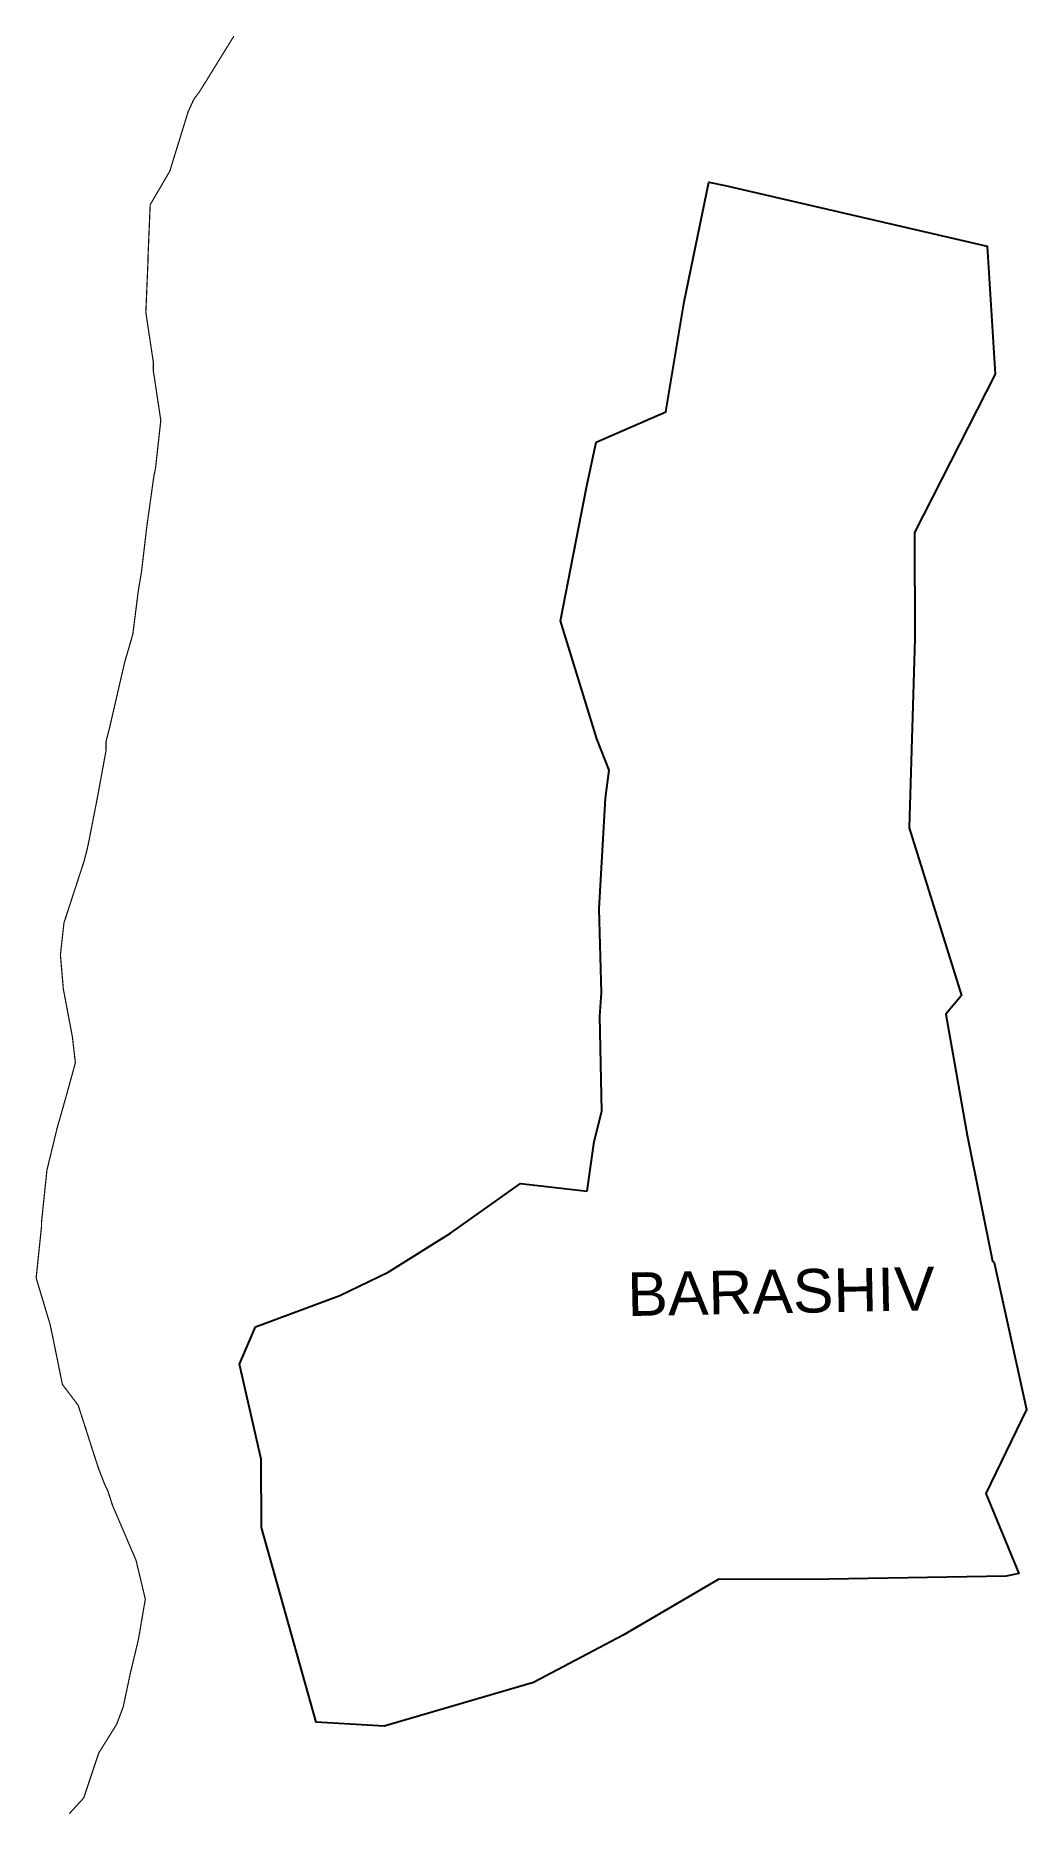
# Model space of a CAD drawing. Header units: metres. Extents: x 277086 to 279562, y 2042550 to 2046991.
import ezdxf

# ---------------------------------------------------------------- set-up
doc = ezdxf.new("R2010")
doc.units = ezdxf.units.M
for name, color, linetype in [('LOW TIDE LINE', 5, 'Continuous'), ('village', 3, 'Continuous'), ('VILLAGE NAME', 250, 'Continuous')]:
    doc.layers.add(name, color=color, linetype=linetype)
doc.styles.get("Standard").update_dxf_attribs({"font": 'calibri.ttf'})

msp = doc.modelspace()

# ---------------------------------------------------------------- linework, layer by layer
at = {"layer": 'LOW TIDE LINE', "lineweight": 18}
msp.add_lwpolyline([(277170.1, 2042552, 3.01, 3.01, 0), (277206.6, 2042591.8, 3.01, 3.01, 0), (277243.9, 2042703.8, 3.01, 3.01, 0), (277288.8, 2042775.6, 3.01, 3.01, 0), (277305.3, 2042819.6, 3.01, 3.01, 0), (277322.2, 2042899.7, 3.01, 3.01, 0), (277343.2, 2042987.8, 3.01, 3.01, 0), (277360.3, 2043088, 3.01, 3.01, 0), (277337.2, 2043184.7, 3.01, 3.01, 0), (277278.4, 2043321.8, 3.01, 3.01, 0), (277266.8, 2043358, 3.01, 3.01, 0), (277258.9, 2043374.2, 3.01, 3.01, 0), (277243.3, 2043414.5, 3.01, 3.01, 0), (277192.7, 2043571.6, 3.01, 3.01, 0), (277153.1, 2043624.2, 3.01, 3.01, 0), (277130.2, 2043736.9, 3.01, 3.01, 0), (277122.6, 2043773.1, 3.01, 3.01, 0), (277087.6, 2043889.9, 3.01, 3.01, 0), (277101, 2044018.3, 3.01, 3.01, 0), (277101.1, 2044030.3, 3.01, 3.01, 0), (277114.5, 2044158.7, 3.01, 3.01, 0), (277139.7, 2044262.8, 3.01, 3.01, 0), (277164.7, 2044350.9, 3.01, 3.01, 0), (277185.6, 2044427, 3.01, 3.01, 0), (277178.2, 2044491.3, 3.01, 3.01, 0), (277155.4, 2044612, 3.01, 3.01, 0), (277148.2, 2044696.4, 3.01, 3.01, 0), (277157.1, 2044776.6, 3.01, 3.01, 0), (277206.8, 2044928.6, 3.01, 3.01, 0), (277215.2, 2044960.7, 3.01, 3.01, 0), (277219.4, 2044980.7, 3.01, 3.01, 0), (277240.6, 2045088.9, 3.01, 3.01, 0), (277261.9, 2045205.1, 3.01, 3.01, 0), (277262.2, 2045229.2, 3.01, 3.01, 0), (277270.5, 2045261.2, 3.01, 3.01, 0), (277308.4, 2045425.5, 3.01, 3.01, 0), (277329.2, 2045497.5, 3.01, 3.01, 0), (277342.3, 2045601.8, 3.01, 3.01, 0), (277350.9, 2045653.9, 3.01, 3.01, 0), (277364.1, 2045766.2, 3.01, 3.01, 0), (277381.5, 2045890.5, 3.01, 3.01, 0), (277385.7, 2045910.5, 3.01, 3.01, 0), (277399, 2046030.8, 3.01, 3.01, 0), (277380.2, 2046155.5, 3.01, 3.01, 0), (277380.4, 2046175.6, 3.01, 3.01, 0), (277361.6, 2046300.3, 3.01, 3.01, 0), (277367, 2046428.7, 3.01, 3.01, 0), (277367.1, 2046440.7, 3.01, 3.01, 0), (277372.5, 2046569.2, 3.01, 3.01, 0), (277421.5, 2046653, 3.01, 3.01, 0), (277467.2, 2046801.1, 3.01, 3.01, 0), (277481.8, 2046833, 3, 3, 0), (277495.5, 2046850.9, 3, 3, 0), (277581.5, 2046990, 3, 3, 0)], format="xyseb", dxfattribs=at)
at = {"layer": 'village', "color": 3}
for points in [[(278464.3, 2044106.4, 0), (278481.3, 2044230.2, 0), (278500.7, 2044305.9, 0), (278495.4, 2044543.6, 0), (278500, 2044601.8, 0), (278494, 2044811.5, 0), (278510.3, 2045087.3, 0), (278518.9, 2045157.6, 0), (278488.7, 2045236, 0), (278397.9, 2045530, 0), (278462.1, 2045863.4, 0), (278486.8, 2045976.4, 0), (278661, 2046051.9, 0), (278706.3, 2046326.7, 0), (278768.4, 2046625.2, 0), (278808.5, 2046616.8, 0), (279463.4, 2046465.7, 0), (279483.2, 2046146.5, 0)], [(279483.2, 2046146.5, 0), (279281.9, 2045751, 0), (279282.4, 2045485.5, 0)], [(279561.5, 2043561.2, 0), (279460.1, 2043351.3, 0), (279542.6, 2043152.3, 0), (279510.7, 2043144.9, 0), (279018.9, 2043137, 0), (278793.4, 2043138, 0), (278554.4, 2042998.1, 0), (278329.9, 2042880.2, 0), (277957.1, 2042770.8, 0), (277787.1, 2042780.6, 0), (277650.7, 2043267.2, 0), (277650, 2043437.1, 0), (277595.6, 2043674.9, 0), (277635.8, 2043768, 0), (277846.5, 2043845.8, 0), (277966.9, 2043904.5, 0), (278122.8, 2044001.9, 0), (278297.7, 2044125.4, 0), (278464.3, 2044106.4, 0)]]:
    msp.add_polyline3d(points, dxfattribs=at)
at = {"layer": 'village', "color": 3, "true_color": 0x00ff00}
msp.add_polyline3d([(279282.4, 2045485.5, 0), (279268.7, 2045013.6, 0), (279399.2, 2044595, 0), (279360.2, 2044548.7, 0), (279413.4, 2044246.3, 0), (279476.7, 2043931.7, 0), (279480.9, 2043928.5, 0), (279561.5, 2043561.2, 0)], dxfattribs=at)

# ---------------------------------------------------------------- texts
at = {"layer": 'VILLAGE NAME', "insert": (278563.3, 2043903.3), "char_height": 108.748, "attachment_point": 1, "rotation": 1.1028}
msp.add_mtext_dynamic_manual_height_columns('{\\fArial|b0|i0|c0|p34;BARASHIV}', width=726.929, gutter_width=543.7, heights=[0], dxfattribs=at)

doc.saveas('drawing.dxf')
